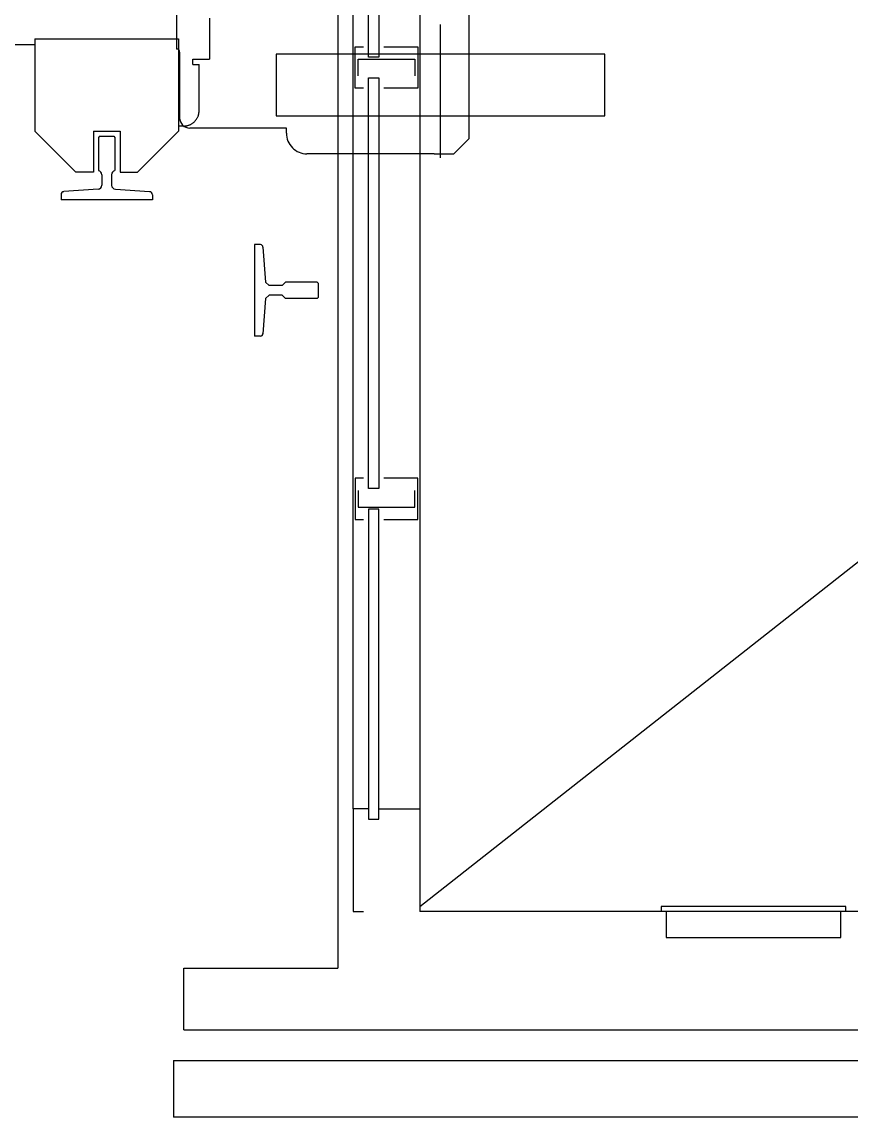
# Model space of a CAD drawing. Header units: millimetres. Extents: x -7616 to 421613, y 91067 to 341353.
# Drawn here: x 308399 to 309207, y 213638 to 214705 of the extents above; entities that cross this region are included whole.
import ezdxf

# ---------------------------------------------------------------- set-up
doc = ezdxf.new("R2010")
doc.units = ezdxf.units.MM
doc.header["$LTSCALE"] = 500
doc.header["$MEASUREMENT"] = 0
doc.linetypes.add('CENTER', pattern=[65, 60, -2, 1, -2])
doc.linetypes.add('HIDDEN', pattern=[2, 1, -1])
doc.layers.add('e-plan', color=9, linetype='CONTINUOUS')

msp = doc.modelspace()

# ---------------------------------------------------------------- linework, layer by layer
at = {"layer": 'e-plan', "ltscale": 2}
msp.add_line((308786.9, 213843.2), (310686.9, 215338.2), dxfattribs=at)
at = {"layer": 'e-plan', "linetype": 'CENTER'}
for p, q in [((308706.9, 215260.2), (308706.9, 214576.2)), ((308721.9, 214576.2), (308721.9, 215260.2)), ((308786.9, 215260.2), (308786.9, 214576.2)), ((308806.9, 214572.1), (308806.9, 214702))]:
    msp.add_line(p, q, dxfattribs=at)
at = {"layer": 'e-plan'}
for p, q in [((308834.9, 214591.2), (308834.9, 215245.2)), ((308549.9, 215158.2), (308549.9, 214678.2)), ((308411.9, 214688.2), (308551.9, 214688.2)), ((308411.9, 214688.2), (308411.9, 214598.2)), ((308551.9, 214688.2), (308551.9, 214598.2)), ((308411.9, 214682.2), (308331.9, 214682.2)), ((308552.9, 214675.2), (308552.9, 214611.2)), ((308656.9, 214601.2), (308562.9, 214601.2)), ((308656.9, 214596.2), (308656.9, 214601.2)), ((308411.9, 214598.2), (308451.9, 214558.2)), ((308468.9, 214598.2), (308494.9, 214598.2)), ((308468.9, 214598.2), (308468.9, 214558.2)), ((308475, 214593.2), (308474, 214592.2)), ((308474, 214592.2), (308474, 214559.8)), ((308475, 214593.2), (308488.9, 214593.2)), ((308488.9, 214593.2), (308489.9, 214592.2)), ((308489.9, 214592.2), (308489.9, 214559.8)), ((308494.9, 214598.2), (308494.9, 214558.2)), ((308551.9, 214598.2), (308511.9, 214558.2)), ((308834.9, 214591.2), (308819.9, 214576.2)), ((308800.9, 214576.2), (308676.9, 214576.2)), ((308786.9, 214576.2), (308786.9, 213838.2)), ((308800.9, 214576.2), (308819.9, 214576.2)), ((308468.9, 214558.2), (308451.9, 214558.2)), ((308494.9, 214558.2), (308511.9, 214558.2)), ((308477.2, 214555.8), (308477.2, 214545.6)), ((308486.7, 214555.8), (308486.7, 214545.6)), ((308473.5, 214541.7), (308440.2, 214539.3)), ((308490.4, 214541.7), (308523.6, 214539.3)), ((308437.4, 214536.3), (308437.4, 214531.2)), ((308526.4, 214531.2), (308437.4, 214531.2)), ((308526.4, 214536.3), (308526.4, 214531.2)), ((308625.9, 214487.7), (308625.9, 214398.7)), ((308631.6, 214487.7), (308625.9, 214487.7)), ((308634.1, 214485.3), (308636.7, 214451.2)), ((308636.7, 214451.2), (308640, 214447.9)), ((308652.7, 214447.9), (308640, 214447.9)), ((308655.9, 214451.2), (308652.7, 214447.9)), ((308686.9, 214451.2), (308655.9, 214451.2)), ((308687.9, 214450.2), (308686.9, 214451.2)), ((308687.9, 214450.2), (308687.9, 214436.2)), ((308636.7, 214435.2), (308634.1, 214401)), ((308636.7, 214435.2), (308640, 214438.4)), ((308652.7, 214438.4), (308640, 214438.4)), ((308655.9, 214435.2), (308652.7, 214438.4)), ((308686.9, 214435.2), (308655.9, 214435.2)), ((308687.9, 214436.2), (308686.9, 214435.2)), ((308631.6, 214398.7), (308625.9, 214398.7)), ((308746.9, 213938.2), (308786.9, 213938.2)), ((309236.9, 213838.2), (308786.9, 213838.2)), ((308546.9, 213693.2), (310926.9, 213693.2)), ((308546.9, 213693.2), (308546.9, 213638.2)), ((310926.9, 213638.2), (308546.9, 213638.2))]:
    msp.add_line(p, q, dxfattribs=at)
at = {"layer": 'e-plan', "linetype": 'HIDDEN'}
for p, q in [((308581.9, 214708.2), (308581.9, 214668.2)), ((308565.9, 214668.2), (308581.9, 214668.2)), ((308565.9, 214663.2), (308565.9, 214668.2)), ((308565.9, 214663.2), (308571.9, 214663.2)), ((308571.9, 214618.2), (308571.9, 214663.2)), ((308556.9, 214603.2), (308551.9, 214603.2))]:
    msp.add_line(p, q, dxfattribs=at)
at = {"layer": 'e-plan', "linetype": 'Continuous'}
for p, q in [((308706.9, 214576.2), (308706.9, 213783.2)), ((308721.9, 213938.2), (308721.9, 214576.2)), ((308556.9, 213723.2), (308556.9, 213783.2)), ((308556.9, 213783.2), (308706.9, 213783.2)), ((308556.9, 213723.2), (310916.9, 213723.2))]:
    msp.add_line(p, q, dxfattribs=at)
at = {"layer": 'e-plan'}
for points in [[(308746.9, 215128.2), (308746.9, 214670.2), (308746.9, 214670.2), (308736.9, 214670.2), (308736.9, 215128.2), (308746.9, 215128.2)], [(308746.9, 214650.2), (308746.9, 214250.2), (308746.9, 214250.2), (308736.9, 214250.2), (308736.9, 214650.2), (308746.9, 214650.2)], [(308746.9, 213928.2), (308746.9, 214230.2), (308746.9, 214230.2), (308736.9, 214230.2), (308736.9, 213928.2), (308746.9, 213928.2)]]:
    msp.add_lwpolyline(points, close=True, dxfattribs=at)
for points in [[(308731.9, 214640.2), (308723.9, 214640.2), (308723.9, 214680.2), (308731.9, 214680.2)], [(308751.9, 214680.2), (308784.9, 214680.2), (308784.9, 214640.2), (308751.9, 214640.2)], [(308726.9, 214652.2), (308726.9, 214668.2), (308781.9, 214668.2), (308781.9, 214652.2)], [(308731.9, 214260.2), (308723.9, 214260.2), (308723.9, 214220.2), (308731.9, 214220.2)], [(308751.9, 214220.2), (308784.9, 214220.2), (308784.9, 214260.2), (308751.9, 214260.2)], [(308726.9, 214248.2), (308726.9, 214232.2), (308781.9, 214232.2), (308781.9, 214248.2)], [(308736.9, 213938.2), (308721.9, 213938.2), (308721.9, 213838.2), (308731.9, 213838.2)], [(309201.9, 213838.2), (309201.9, 213843.2), (309021.9, 213843.2), (309021.9, 213838.2)], [(309026.9, 213838.2), (309026.9, 213813.2), (309196.9, 213813.2), (309196.9, 213838.2)]]:
    msp.add_lwpolyline(points, dxfattribs=at)
at = {"layer": 'e-plan', "linetype": 'HIDDEN'}
msp.add_lwpolyline([(308646.9, 214613.2), (308966.9, 214613.2), (308966.9, 214673.2), (308646.9, 214673.2)], close=True, dxfattribs=at)
at = {"layer": 'e-plan'}
for centre, radius, start, end in [((308549.9, 214675.2), 3, 0, 90), ((308562.9, 214611.2), 10, 180, 270), ((308676.9, 214596.2), 20, 179.9999, 270), ((308473.2, 214555.8), 4, 0, 78.3168), ((308490.7, 214555.8), 4, 101.6832, 180), ((308440.4, 214536.3), 3, 94.1131, 180), ((308473.2, 214545.6), 4, 274.1131, 0), ((308490.7, 214545.6), 4, 180, 265.8869), ((308523.4, 214536.3), 3, 0, 85.8869), ((308631.6, 214485.2), 2.5, 3.4093, 90), ((308631.6, 214401.2), 2.5, 270, 356.5907)]:
    msp.add_arc(centre, radius, start, end, dxfattribs=at)
at = {"layer": 'e-plan', "linetype": 'HIDDEN'}
for start, end in [(270, 340.5288), (340.5288, 0)]:
    msp.add_arc((308556.9, 214618.2), 15, start, end, dxfattribs=at)

doc.saveas('drawing.dxf')
